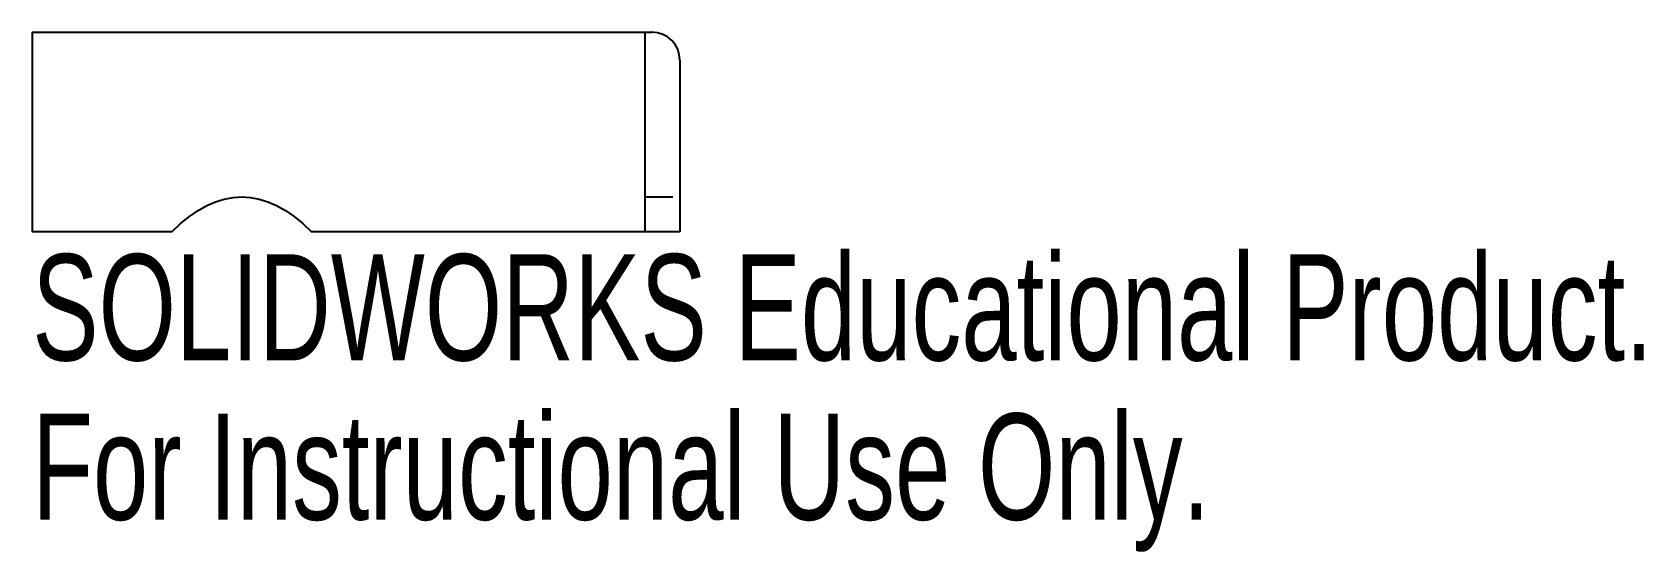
# Paper-space layout '_Right' of a CAD drawing. Header units: inches. Extents: x -0.55 to 2.33, y -1.58 to -0.65.
import ezdxf

# ---------------------------------------------------------------- set-up
doc = ezdxf.new("R2010")
doc.units = ezdxf.units.IN
doc.header["$MEASUREMENT"] = 0
doc.styles.add('SLDTEXTSTYLE0', font='TXT', dxfattribs={"width": 0.7})

psp = doc.layouts.new('_Right')

# ---------------------------------------------------------------- linework, layer by layer
at = {"color": 7, "linetype": 'Continuous', "lineweight": 25}
for p, q in [((-0.5507, -0.65), (-0.5507, -1.0075)), ((-0.5507, -0.65), (0.5586, -0.65)), ((0.5461, -0.65), (0.5461, -1.0075)), ((0.6086, -0.7), (0.6086, -1.0075)), ((0.5461, -0.945), (0.5961, -0.945)), ((-0.3006, -1.0075), (-0.5507, -1.0075)), ((0.6086, -1.0075), (-0.0508, -1.0075))]:
    psp.add_line(p, q, dxfattribs=at)
psp.add_arc((0.5586, -0.7), 0.05, 0, 90, dxfattribs=at)
psp.add_open_spline([(-0.3006, -1.0075), (-0.2173, -0.9242), (-0.134, -0.9242), (-0.0508, -1.0075)], degree=3, dxfattribs=at)

# ---------------------------------------------------------------- texts
at = {"color": 7, "linetype": 'Continuous', "char_height": 0.1903, "attachment_point": 1, "style": 'SLDTEXTSTYLE0'}
for s, insert in [('SOLIDWORKS Educational Product.', (-0.5507, -1.0477)), ('For Instructional Use Only.', (-0.5507, -1.3331))]:
    psp.add_mtext(s, dxfattribs=dict(at, insert=insert))

doc.saveas('drawing.dxf')
